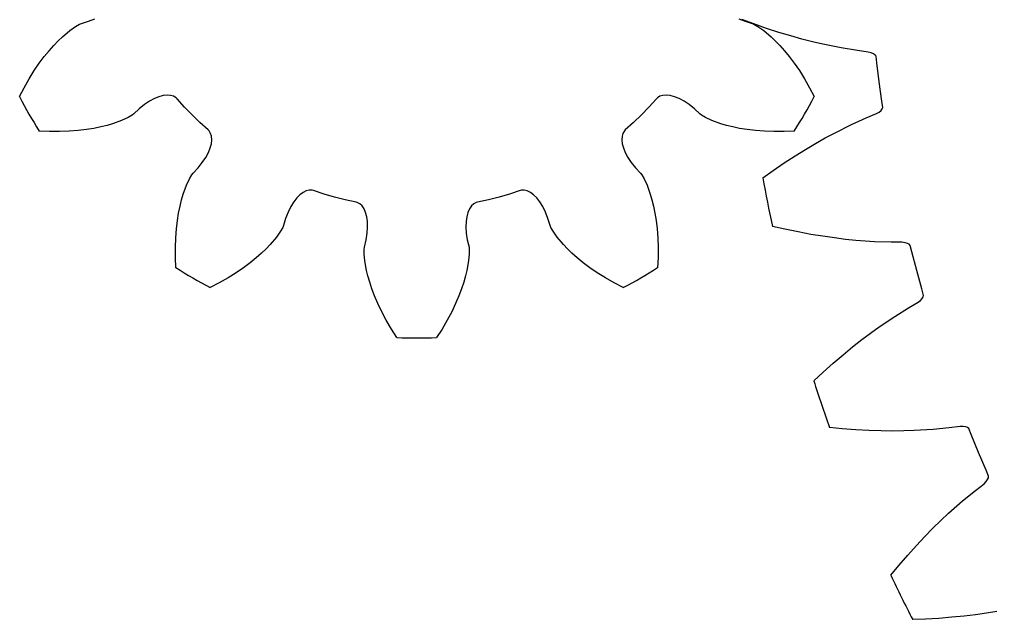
# Model space of a CAD drawing. Extents: x -10.5 to 82.5, y -37.5 to 37.5.
# Drawn here: x -9.32 to 13.45, y -17.1 to -3.03 of the extents above; entities that cross this region are included whole.
import ezdxf

# ---------------------------------------------------------------- set-up
doc = ezdxf.new("R2010")
doc.units = 0

msp = doc.modelspace()

# ---------------------------------------------------------------- linework, layer by layer
at = {"layer": 'layer0'}
for p, q in [((7.903, -3.135), (7.623, -3.031)), ((8.203, -3.24), (7.903, -3.135)), ((8.491, -3.334), (8.203, -3.24)), ((8.768, -3.417), (8.491, -3.334)), ((9.03, -3.491), (8.768, -3.417)), ((9.281, -3.556), (9.03, -3.491)), ((9.519, -3.612), (9.281, -3.556)), ((9.954, -3.7), (9.519, -3.612)), ((10.332, -3.761), (9.954, -3.7)), ((10.587, -3.796), (10.332, -3.761)), ((10.657, -3.815), (10.587, -3.796)), ((10.71, -3.839), (10.657, -3.815)), ((10.747, -3.866), (10.71, -3.839)), ((10.768, -3.896), (10.747, -3.866)), ((10.789, -4.049), (10.768, -3.896)), ((10.845, -4.497), (10.789, -4.049)), ((10.906, -4.944), (10.845, -4.497)), ((10.926, -5.097), (10.906, -4.944)), ((10.777, -5.24), (10.839, -5.203)), ((10.839, -5.203), (10.885, -5.167)), ((10.885, -5.167), (10.914, -5.131)), ((10.914, -5.131), (10.926, -5.097)), ((10.19, -5.497), (10.54, -5.34)), ((10.54, -5.34), (10.777, -5.24)), ((9.793, -5.694), (10.19, -5.497)), ((9.352, -5.938), (9.578, -5.81)), ((9.578, -5.81), (9.793, -5.694)), ((8.872, -6.229), (9.118, -6.077)), ((9.118, -6.077), (9.352, -5.938)), ((8.618, -6.395), (8.872, -6.229)), ((8.112, -6.747), (8.355, -6.573)), ((8.355, -6.573), (8.618, -6.395)), ((8.629, -7.95), (8.338, -7.884)), ((8.94, -8.015), (8.629, -7.95)), ((9.238, -8.071), (8.94, -8.015)), ((9.524, -8.117), (9.238, -8.071)), ((9.794, -8.156), (9.524, -8.117)), ((10.05, -8.188), (9.794, -8.156)), ((10.294, -8.212), (10.05, -8.188)), ((10.736, -8.243), (10.294, -8.212)), ((11.12, -8.253), (10.736, -8.243)), ((11.377, -8.256), (11.12, -8.253)), ((11.448, -8.266), (11.377, -8.256)), ((11.504, -8.282), (11.448, -8.266)), ((11.545, -8.304), (11.504, -8.282)), ((11.57, -8.33), (11.545, -8.304)), ((11.61, -8.48), (11.57, -8.33)), ((11.724, -8.916), (11.61, -8.48)), ((11.843, -9.351), (11.724, -8.916)), ((11.883, -9.501), (11.843, -9.351)), ((11.851, -9.576), (11.875, -9.536)), ((11.875, -9.536), (11.883, -9.501)), ((11.532, -9.793), (11.754, -9.662)), ((11.754, -9.662), (11.811, -9.618)), ((11.811, -9.618), (11.851, -9.576)), ((10.838, -10.241), (11.206, -9.993)), ((11.206, -9.993), (11.532, -9.793)), ((10.639, -10.384), (10.838, -10.241)), ((10.432, -10.54), (10.639, -10.384)), ((10.218, -10.708), (10.432, -10.54)), ((9.764, -11.089), (9.994, -10.892)), ((9.994, -10.892), (10.218, -10.708)), ((9.527, -11.3), (9.764, -11.089)), ((9.308, -11.504), (9.527, -11.3)), ((9.978, -12.63), (9.681, -12.601)), ((10.295, -12.653), (9.978, -12.63)), ((10.598, -12.669), (10.295, -12.653)), ((10.887, -12.679), (10.598, -12.669)), ((11.159, -12.682), (10.887, -12.679)), ((11.418, -12.679), (11.159, -12.682)), ((11.663, -12.672), (11.418, -12.679)), ((12.106, -12.645), (11.663, -12.672)), ((12.487, -12.605), (12.106, -12.645)), ((12.742, -12.574), (12.487, -12.605)), ((12.814, -12.574), (12.742, -12.574)), ((12.872, -12.583), (12.814, -12.574)), ((12.915, -12.599), (12.872, -12.583)), ((12.943, -12.623), (12.915, -12.599)), ((13.002, -12.766), (12.943, -12.623)), ((13.172, -13.183), (13.002, -12.766)), ((13.348, -13.599), (13.172, -13.183)), ((13.407, -13.742), (13.348, -13.599)), ((13.3, -13.919), (13.35, -13.867)), ((13.35, -13.867), (13.385, -13.82)), ((13.385, -13.82), (13.403, -13.779)), ((13.403, -13.779), (13.407, -13.742)), ((12.799, -14.319), (13.097, -14.077)), ((13.097, -14.077), (13.3, -13.919)), ((12.467, -14.612), (12.799, -14.319)), ((12.104, -14.962), (12.288, -14.78)), ((12.288, -14.78), (12.467, -14.612)), ((11.913, -15.157), (12.104, -14.962)), ((11.715, -15.368), (11.913, -15.157)), ((11.513, -15.593), (11.715, -15.368)), ((11.305, -15.834), (11.513, -15.593)), ((11.115, -16.064), (11.305, -15.834)), ((12.244, -17.075), (11.926, -17.093)), ((12.546, -17.051), (12.244, -17.075)), ((12.833, -17.023), (12.546, -17.051)), ((13.104, -16.99), (12.833, -17.023)), ((13.36, -16.954), (13.104, -16.99)), ((13.602, -16.915), (13.36, -16.954)), ((11.926, -17.093), (11.628, -17.104))]:
    msp.add_line(p, q, dxfattribs=at)
for start, end in [(190.3644, 192.1356), (197.8644, 199.6356), (205.3644, 207.1356)]:
    msp.add_arc((45, 0), 37.5, start, end, dxfattribs=at)
at = {"layer": 'layer1'}
for p, q in [((-7.999, -3.197), (-7.906, -3.141)), ((-7.906, -3.141), (-7.861, -3.124)), ((-7.861, -3.124), (-7.696, -3.075)), ((-7.696, -3.075), (-7.549, -3.017)), ((7.549, -3.017), (7.696, -3.075)), ((7.696, -3.075), (7.861, -3.124)), ((7.861, -3.124), (7.906, -3.141)), ((7.906, -3.141), (7.999, -3.197)), ((-8.309, -3.439), (-8.136, -3.293)), ((-8.136, -3.293), (-7.999, -3.197)), ((7.999, -3.197), (8.136, -3.293)), ((8.136, -3.293), (8.309, -3.439)), ((-8.622, -3.764), (-8.511, -3.639)), ((-8.511, -3.639), (-8.407, -3.532)), ((-8.407, -3.532), (-8.309, -3.439)), ((8.309, -3.439), (8.407, -3.532)), ((8.407, -3.532), (8.511, -3.639)), ((8.511, -3.639), (8.622, -3.764)), ((-8.735, -3.903), (-8.622, -3.764)), ((8.622, -3.764), (8.735, -3.903)), ((-8.97, -4.232), (-8.852, -4.059)), ((-8.852, -4.059), (-8.735, -3.903)), ((8.735, -3.903), (8.852, -4.059)), ((8.852, -4.059), (8.97, -4.232)), ((-9.09, -4.422), (-8.97, -4.232)), ((8.97, -4.232), (9.09, -4.422)), ((-9.208, -4.631), (-9.09, -4.422)), ((9.09, -4.422), (9.208, -4.631)), ((-9.317, -4.842), (-9.208, -4.631)), ((9.208, -4.631), (9.317, -4.842)), ((-6.268, -4.949), (-6.387, -5.029)), ((-6.153, -4.887), (-6.268, -4.949)), ((-6.045, -4.844), (-6.153, -4.887)), ((-5.945, -4.817), (-6.045, -4.844)), ((-5.853, -4.807), (-5.945, -4.817)), ((-5.772, -4.813), (-5.853, -4.807)), ((-5.702, -4.834), (-5.772, -4.813)), ((-5.644, -4.868), (-5.702, -4.834)), ((-5.62, -4.89), (-5.644, -4.868)), ((-5.444, -5.085), (-5.62, -4.89)), ((5.62, -4.89), (5.444, -5.085)), ((5.644, -4.868), (5.62, -4.89)), ((5.702, -4.834), (5.644, -4.868)), ((5.772, -4.813), (5.702, -4.834)), ((5.853, -4.807), (5.772, -4.813)), ((5.945, -4.817), (5.853, -4.807)), ((6.045, -4.844), (5.945, -4.817)), ((6.153, -4.887), (6.045, -4.844)), ((6.268, -4.949), (6.153, -4.887)), ((6.387, -5.029), (6.268, -4.949)), ((-6.511, -5.128), (-6.636, -5.246)), ((-6.387, -5.029), (-6.511, -5.128)), ((-5.268, -5.268), (-5.444, -5.085)), ((5.444, -5.085), (5.268, -5.268)), ((6.511, -5.128), (6.387, -5.029)), ((6.636, -5.246), (6.511, -5.128)), ((-6.92, -5.399), (-7.132, -5.476)), ((-6.768, -5.329), (-6.92, -5.399)), ((-6.674, -5.276), (-6.768, -5.329)), ((-6.636, -5.246), (-6.674, -5.276)), ((-5.085, -5.444), (-5.268, -5.268)), ((-4.89, -5.62), (-5.085, -5.444)), ((5.085, -5.444), (4.89, -5.62)), ((5.268, -5.268), (5.085, -5.444)), ((6.674, -5.276), (6.636, -5.246)), ((6.768, -5.329), (6.674, -5.276)), ((6.92, -5.399), (6.768, -5.329)), ((7.132, -5.476), (6.92, -5.399)), ((-8.614, -5.659), (-8.852, -5.648)), ((-8.375, -5.661), (-8.614, -5.659)), ((-8.15, -5.653), (-8.375, -5.661)), ((-7.941, -5.637), (-8.15, -5.653)), ((-7.748, -5.613), (-7.941, -5.637)), ((-7.57, -5.585), (-7.748, -5.613)), ((-7.407, -5.551), (-7.57, -5.585)), ((-7.262, -5.515), (-7.407, -5.551)), ((-7.132, -5.476), (-7.262, -5.515)), ((-4.868, -5.644), (-4.89, -5.62)), ((-4.834, -5.702), (-4.868, -5.644)), ((4.868, -5.644), (4.834, -5.702)), ((4.89, -5.62), (4.868, -5.644)), ((7.262, -5.515), (7.132, -5.476)), ((7.407, -5.551), (7.262, -5.515)), ((7.57, -5.585), (7.407, -5.551)), ((7.748, -5.613), (7.57, -5.585)), ((7.941, -5.637), (7.748, -5.613)), ((8.15, -5.653), (7.941, -5.637)), ((8.375, -5.661), (8.15, -5.653)), ((8.614, -5.659), (8.375, -5.661)), ((8.852, -5.648), (8.614, -5.659)), ((-4.813, -5.772), (-4.834, -5.702)), ((-4.817, -5.945), (-4.807, -5.853)), ((-4.807, -5.853), (-4.813, -5.772)), ((4.813, -5.772), (4.807, -5.853)), ((4.807, -5.853), (4.817, -5.945)), ((4.834, -5.702), (4.813, -5.772)), ((-4.887, -6.153), (-4.844, -6.045)), ((-4.844, -6.045), (-4.817, -5.945)), ((4.817, -5.945), (4.844, -6.045)), ((4.844, -6.045), (4.887, -6.153)), ((-5.029, -6.387), (-4.949, -6.268)), ((-4.949, -6.268), (-4.887, -6.153)), ((4.887, -6.153), (4.949, -6.268)), ((4.949, -6.268), (5.029, -6.387)), ((-5.246, -6.636), (-5.128, -6.511)), ((-5.128, -6.511), (-5.029, -6.387)), ((5.029, -6.387), (5.128, -6.511)), ((5.128, -6.511), (5.246, -6.636)), ((-5.399, -6.92), (-5.329, -6.768)), ((-5.329, -6.768), (-5.276, -6.674)), ((-5.276, -6.674), (-5.246, -6.636)), ((5.246, -6.636), (5.276, -6.674)), ((5.276, -6.674), (5.329, -6.768)), ((5.329, -6.768), (5.399, -6.92)), ((-5.476, -7.132), (-5.399, -6.92)), ((-2.592, -7.054), (-2.666, -7.09)), ((-2.521, -7.037), (-2.592, -7.054)), ((-2.454, -7.038), (-2.521, -7.037)), ((-2.422, -7.045), (-2.454, -7.038)), ((-2.172, -7.126), (-2.422, -7.045)), ((2.422, -7.045), (2.172, -7.126)), ((2.454, -7.038), (2.422, -7.045)), ((2.521, -7.037), (2.454, -7.038)), ((2.592, -7.054), (2.521, -7.037)), ((2.666, -7.09), (2.592, -7.054)), ((5.399, -6.92), (5.476, -7.132)), ((-5.551, -7.407), (-5.515, -7.262)), ((-5.515, -7.262), (-5.476, -7.132)), ((-2.814, -7.217), (-2.885, -7.309)), ((-2.74, -7.144), (-2.814, -7.217)), ((-2.666, -7.09), (-2.74, -7.144)), ((-1.928, -7.196), (-2.172, -7.126)), ((-1.682, -7.258), (-1.928, -7.196)), ((-1.425, -7.313), (-1.682, -7.258)), ((1.682, -7.258), (1.425, -7.313)), ((1.928, -7.196), (1.682, -7.258)), ((2.172, -7.126), (1.928, -7.196)), ((2.74, -7.144), (2.666, -7.09)), ((2.814, -7.217), (2.74, -7.144)), ((2.885, -7.309), (2.814, -7.217)), ((5.476, -7.132), (5.515, -7.262)), ((5.515, -7.262), (5.551, -7.407)), ((-5.585, -7.57), (-5.551, -7.407)), ((-2.954, -7.419), (-3.017, -7.549)), ((-2.885, -7.309), (-2.954, -7.419)), ((-1.394, -7.322), (-1.425, -7.313)), ((-1.335, -7.355), (-1.394, -7.322)), ((-1.282, -7.405), (-1.335, -7.355)), ((-1.237, -7.473), (-1.282, -7.405)), ((-1.199, -7.557), (-1.237, -7.473)), ((1.237, -7.473), (1.199, -7.557)), ((1.282, -7.405), (1.237, -7.473)), ((1.335, -7.355), (1.282, -7.405)), ((1.394, -7.322), (1.335, -7.355)), ((1.425, -7.313), (1.394, -7.322)), ((2.954, -7.419), (2.885, -7.309)), ((3.017, -7.549), (2.954, -7.419)), ((5.551, -7.407), (5.585, -7.57)), ((-5.613, -7.748), (-5.585, -7.57)), ((-3.075, -7.696), (-3.124, -7.861)), ((-3.017, -7.549), (-3.075, -7.696)), ((-1.172, -7.657), (-1.199, -7.557)), ((-1.156, -7.772), (-1.172, -7.657)), ((1.172, -7.657), (1.156, -7.772)), ((1.199, -7.557), (1.172, -7.657)), ((3.075, -7.696), (3.017, -7.549)), ((3.124, -7.861), (3.075, -7.696)), ((5.585, -7.57), (5.613, -7.748)), ((-5.653, -8.15), (-5.637, -7.941)), ((-5.637, -7.941), (-5.613, -7.748)), ((-3.141, -7.906), (-3.197, -7.999)), ((-3.124, -7.861), (-3.141, -7.906)), ((-1.161, -8.046), (-1.152, -7.902)), ((-1.152, -7.902), (-1.156, -7.772)), ((1.156, -7.772), (1.152, -7.902)), ((1.152, -7.902), (1.161, -8.046)), ((3.141, -7.906), (3.124, -7.861)), ((3.197, -7.999), (3.141, -7.906)), ((5.613, -7.748), (5.637, -7.941)), ((5.637, -7.941), (5.653, -8.15)), ((-5.661, -8.375), (-5.653, -8.15)), ((-3.293, -8.136), (-3.439, -8.309)), ((-3.197, -7.999), (-3.293, -8.136)), ((-1.185, -8.202), (-1.161, -8.046)), ((1.161, -8.046), (1.185, -8.202)), ((3.293, -8.136), (3.197, -7.999)), ((3.439, -8.309), (3.293, -8.136)), ((5.653, -8.15), (5.661, -8.375)), ((-5.659, -8.614), (-5.661, -8.375)), ((-3.532, -8.407), (-3.639, -8.511)), ((-3.439, -8.309), (-3.532, -8.407)), ((-1.232, -8.417), (-1.225, -8.37)), ((-1.231, -8.526), (-1.232, -8.417)), ((-1.225, -8.37), (-1.185, -8.202)), ((1.185, -8.202), (1.225, -8.37)), ((1.225, -8.37), (1.232, -8.417)), ((1.232, -8.417), (1.231, -8.526)), ((3.532, -8.407), (3.439, -8.309)), ((3.639, -8.511), (3.532, -8.407)), ((5.661, -8.375), (5.659, -8.614)), ((-5.648, -8.852), (-5.659, -8.614)), ((-3.764, -8.622), (-3.903, -8.735)), ((-3.639, -8.511), (-3.764, -8.622)), ((-1.216, -8.693), (-1.231, -8.526)), ((1.231, -8.526), (1.216, -8.693)), ((3.764, -8.622), (3.639, -8.511)), ((3.903, -8.735), (3.764, -8.622)), ((5.659, -8.614), (5.648, -8.852)), ((-4.059, -8.852), (-4.232, -8.97)), ((-3.903, -8.735), (-4.059, -8.852)), ((-1.176, -8.915), (-1.216, -8.693)), ((1.216, -8.693), (1.176, -8.915)), ((4.059, -8.852), (3.903, -8.735)), ((4.232, -8.97), (4.059, -8.852)), ((-4.422, -9.09), (-4.631, -9.208)), ((-4.232, -8.97), (-4.422, -9.09)), ((-1.145, -9.047), (-1.176, -8.915)), ((-1.104, -9.19), (-1.145, -9.047)), ((1.145, -9.047), (1.104, -9.19)), ((1.176, -8.915), (1.145, -9.047)), ((4.422, -9.09), (4.232, -8.97)), ((4.631, -9.208), (4.422, -9.09)), ((-4.631, -9.208), (-4.842, -9.317)), ((-1.051, -9.348), (-1.104, -9.19)), ((1.104, -9.19), (1.051, -9.348)), ((4.842, -9.317), (4.631, -9.208)), ((-0.988, -9.516), (-1.051, -9.348)), ((-0.911, -9.695), (-0.988, -9.516)), ((0.988, -9.516), (0.911, -9.695)), ((1.051, -9.348), (0.988, -9.516)), ((-0.82, -9.885), (-0.911, -9.695)), ((0.911, -9.695), (0.82, -9.885)), ((-0.715, -10.083), (-0.82, -9.885)), ((0.82, -9.885), (0.715, -10.083)), ((-0.594, -10.29), (-0.715, -10.083)), ((0.715, -10.083), (0.594, -10.29)), ((-0.465, -10.49), (-0.594, -10.29)), ((0.594, -10.29), (0.465, -10.49))]:
    msp.add_line(p, q, dxfattribs=at)
for start, end in [(207.4603, 212.5397), (327.4603, 332.5397), (237.4603, 242.5397), (297.4603, 302.5397), (267.4603, 272.5397)]:
    msp.add_arc((0, 0), 10.5, start, end, dxfattribs=at)
at = {"layer": 'layer2'}
for p, q in [((7.903, -3.135), (7.623, -3.031)), ((8.203, -3.24), (7.903, -3.135)), ((8.491, -3.334), (8.203, -3.24)), ((8.768, -3.417), (8.491, -3.334)), ((9.03, -3.491), (8.768, -3.417)), ((9.281, -3.556), (9.03, -3.491)), ((9.519, -3.612), (9.281, -3.556)), ((9.954, -3.7), (9.519, -3.612)), ((10.332, -3.761), (9.954, -3.7)), ((10.587, -3.796), (10.332, -3.761)), ((10.657, -3.815), (10.587, -3.796)), ((10.71, -3.839), (10.657, -3.815)), ((10.747, -3.866), (10.71, -3.839)), ((10.768, -3.896), (10.747, -3.866)), ((10.789, -4.049), (10.768, -3.896)), ((10.845, -4.497), (10.789, -4.049)), ((10.906, -4.944), (10.845, -4.497)), ((10.926, -5.097), (10.906, -4.944)), ((10.777, -5.24), (10.839, -5.203)), ((10.839, -5.203), (10.885, -5.167)), ((10.885, -5.167), (10.914, -5.131)), ((10.914, -5.131), (10.926, -5.097)), ((10.19, -5.497), (10.54, -5.34)), ((10.54, -5.34), (10.777, -5.24)), ((9.793, -5.694), (10.19, -5.497)), ((9.352, -5.938), (9.578, -5.81)), ((9.578, -5.81), (9.793, -5.694)), ((8.872, -6.229), (9.118, -6.077)), ((9.118, -6.077), (9.352, -5.938)), ((8.618, -6.395), (8.872, -6.229)), ((8.112, -6.747), (8.355, -6.573)), ((8.355, -6.573), (8.618, -6.395)), ((8.629, -7.95), (8.338, -7.884)), ((8.94, -8.015), (8.629, -7.95)), ((9.238, -8.071), (8.94, -8.015)), ((9.524, -8.117), (9.238, -8.071)), ((9.794, -8.156), (9.524, -8.117)), ((10.05, -8.188), (9.794, -8.156)), ((10.294, -8.212), (10.05, -8.188)), ((10.736, -8.243), (10.294, -8.212)), ((11.12, -8.253), (10.736, -8.243)), ((11.377, -8.256), (11.12, -8.253)), ((11.448, -8.266), (11.377, -8.256)), ((11.504, -8.282), (11.448, -8.266)), ((11.545, -8.304), (11.504, -8.282)), ((11.57, -8.33), (11.545, -8.304)), ((11.61, -8.48), (11.57, -8.33)), ((11.724, -8.916), (11.61, -8.48)), ((11.843, -9.351), (11.724, -8.916)), ((11.883, -9.501), (11.843, -9.351)), ((11.851, -9.576), (11.875, -9.536)), ((11.875, -9.536), (11.883, -9.501)), ((11.532, -9.793), (11.754, -9.662)), ((11.754, -9.662), (11.811, -9.618)), ((11.811, -9.618), (11.851, -9.576)), ((10.838, -10.241), (11.206, -9.993)), ((11.206, -9.993), (11.532, -9.793)), ((10.639, -10.384), (10.838, -10.241)), ((10.432, -10.54), (10.639, -10.384)), ((10.218, -10.708), (10.432, -10.54)), ((9.764, -11.089), (9.994, -10.892)), ((9.994, -10.892), (10.218, -10.708)), ((9.527, -11.3), (9.764, -11.089)), ((9.308, -11.504), (9.527, -11.3)), ((9.978, -12.63), (9.681, -12.601)), ((10.295, -12.653), (9.978, -12.63)), ((10.598, -12.669), (10.295, -12.653)), ((10.887, -12.679), (10.598, -12.669)), ((11.159, -12.682), (10.887, -12.679)), ((11.418, -12.679), (11.159, -12.682)), ((11.663, -12.672), (11.418, -12.679)), ((12.106, -12.645), (11.663, -12.672)), ((12.487, -12.605), (12.106, -12.645)), ((12.742, -12.574), (12.487, -12.605)), ((12.814, -12.574), (12.742, -12.574)), ((12.872, -12.583), (12.814, -12.574)), ((12.915, -12.599), (12.872, -12.583)), ((12.943, -12.623), (12.915, -12.599)), ((13.002, -12.766), (12.943, -12.623)), ((13.172, -13.183), (13.002, -12.766)), ((13.348, -13.599), (13.172, -13.183)), ((13.407, -13.742), (13.348, -13.599)), ((13.3, -13.919), (13.35, -13.867)), ((13.35, -13.867), (13.385, -13.82)), ((13.385, -13.82), (13.403, -13.779)), ((13.403, -13.779), (13.407, -13.742)), ((12.799, -14.319), (13.097, -14.077)), ((13.097, -14.077), (13.3, -13.919)), ((12.467, -14.612), (12.799, -14.319)), ((12.104, -14.962), (12.288, -14.78)), ((12.288, -14.78), (12.467, -14.612)), ((11.913, -15.157), (12.104, -14.962)), ((11.715, -15.368), (11.913, -15.157)), ((11.513, -15.593), (11.715, -15.368)), ((11.305, -15.834), (11.513, -15.593)), ((11.115, -16.064), (11.305, -15.834)), ((12.244, -17.075), (11.926, -17.093)), ((12.546, -17.051), (12.244, -17.075)), ((12.833, -17.023), (12.546, -17.051)), ((13.104, -16.99), (12.833, -17.023)), ((13.36, -16.954), (13.104, -16.99)), ((13.602, -16.915), (13.36, -16.954)), ((11.926, -17.093), (11.628, -17.104))]:
    msp.add_line(p, q, dxfattribs=at)
for start, end in [(190.3644, 192.1356), (197.8644, 199.6356), (205.3644, 207.1356)]:
    msp.add_arc((45, 0), 37.5, start, end, dxfattribs=at)
at = {"layer": 'layer3'}
for p, q in [((-7.999, -3.197), (-7.906, -3.141)), ((-7.906, -3.141), (-7.861, -3.124)), ((-7.861, -3.124), (-7.696, -3.075)), ((-7.696, -3.075), (-7.549, -3.017)), ((7.549, -3.017), (7.696, -3.075)), ((7.696, -3.075), (7.861, -3.124)), ((7.861, -3.124), (7.906, -3.141)), ((7.906, -3.141), (7.999, -3.197)), ((-8.309, -3.439), (-8.136, -3.293)), ((-8.136, -3.293), (-7.999, -3.197)), ((7.999, -3.197), (8.136, -3.293)), ((8.136, -3.293), (8.309, -3.439)), ((-8.622, -3.764), (-8.511, -3.639)), ((-8.511, -3.639), (-8.407, -3.532)), ((-8.407, -3.532), (-8.309, -3.439)), ((8.309, -3.439), (8.407, -3.532)), ((8.407, -3.532), (8.511, -3.639)), ((8.511, -3.639), (8.622, -3.764)), ((-8.735, -3.903), (-8.622, -3.764)), ((8.622, -3.764), (8.735, -3.903)), ((-8.97, -4.232), (-8.852, -4.059)), ((-8.852, -4.059), (-8.735, -3.903)), ((8.735, -3.903), (8.852, -4.059)), ((8.852, -4.059), (8.97, -4.232)), ((-9.09, -4.422), (-8.97, -4.232)), ((8.97, -4.232), (9.09, -4.422)), ((-9.208, -4.631), (-9.09, -4.422)), ((9.09, -4.422), (9.208, -4.631)), ((-9.317, -4.842), (-9.208, -4.631)), ((9.208, -4.631), (9.317, -4.842)), ((-6.268, -4.949), (-6.387, -5.029)), ((-6.153, -4.887), (-6.268, -4.949)), ((-6.045, -4.844), (-6.153, -4.887)), ((-5.945, -4.817), (-6.045, -4.844)), ((-5.853, -4.807), (-5.945, -4.817)), ((-5.772, -4.813), (-5.853, -4.807)), ((-5.702, -4.834), (-5.772, -4.813)), ((-5.644, -4.868), (-5.702, -4.834)), ((-5.62, -4.89), (-5.644, -4.868)), ((-5.444, -5.085), (-5.62, -4.89)), ((5.62, -4.89), (5.444, -5.085)), ((5.644, -4.868), (5.62, -4.89)), ((5.702, -4.834), (5.644, -4.868)), ((5.772, -4.813), (5.702, -4.834)), ((5.853, -4.807), (5.772, -4.813)), ((5.945, -4.817), (5.853, -4.807)), ((6.045, -4.844), (5.945, -4.817)), ((6.153, -4.887), (6.045, -4.844)), ((6.268, -4.949), (6.153, -4.887)), ((6.387, -5.029), (6.268, -4.949)), ((-6.511, -5.128), (-6.636, -5.246)), ((-6.387, -5.029), (-6.511, -5.128)), ((-5.268, -5.268), (-5.444, -5.085)), ((5.444, -5.085), (5.268, -5.268)), ((6.511, -5.128), (6.387, -5.029)), ((6.636, -5.246), (6.511, -5.128)), ((-6.92, -5.399), (-7.132, -5.476)), ((-6.768, -5.329), (-6.92, -5.399)), ((-6.674, -5.276), (-6.768, -5.329)), ((-6.636, -5.246), (-6.674, -5.276)), ((-5.085, -5.444), (-5.268, -5.268)), ((-4.89, -5.62), (-5.085, -5.444)), ((5.085, -5.444), (4.89, -5.62)), ((5.268, -5.268), (5.085, -5.444)), ((6.674, -5.276), (6.636, -5.246)), ((6.768, -5.329), (6.674, -5.276)), ((6.92, -5.399), (6.768, -5.329)), ((7.132, -5.476), (6.92, -5.399)), ((-8.614, -5.659), (-8.852, -5.648)), ((-8.375, -5.661), (-8.614, -5.659)), ((-8.15, -5.653), (-8.375, -5.661)), ((-7.941, -5.637), (-8.15, -5.653)), ((-7.748, -5.613), (-7.941, -5.637)), ((-7.57, -5.585), (-7.748, -5.613)), ((-7.407, -5.551), (-7.57, -5.585)), ((-7.262, -5.515), (-7.407, -5.551)), ((-7.132, -5.476), (-7.262, -5.515)), ((-4.868, -5.644), (-4.89, -5.62)), ((-4.834, -5.702), (-4.868, -5.644)), ((4.868, -5.644), (4.834, -5.702)), ((4.89, -5.62), (4.868, -5.644)), ((7.262, -5.515), (7.132, -5.476)), ((7.407, -5.551), (7.262, -5.515)), ((7.57, -5.585), (7.407, -5.551)), ((7.748, -5.613), (7.57, -5.585)), ((7.941, -5.637), (7.748, -5.613)), ((8.15, -5.653), (7.941, -5.637)), ((8.375, -5.661), (8.15, -5.653)), ((8.614, -5.659), (8.375, -5.661)), ((8.852, -5.648), (8.614, -5.659)), ((-4.813, -5.772), (-4.834, -5.702)), ((-4.817, -5.945), (-4.807, -5.853)), ((-4.807, -5.853), (-4.813, -5.772)), ((4.813, -5.772), (4.807, -5.853)), ((4.807, -5.853), (4.817, -5.945)), ((4.834, -5.702), (4.813, -5.772)), ((-4.887, -6.153), (-4.844, -6.045)), ((-4.844, -6.045), (-4.817, -5.945)), ((4.817, -5.945), (4.844, -6.045)), ((4.844, -6.045), (4.887, -6.153)), ((-5.029, -6.387), (-4.949, -6.268)), ((-4.949, -6.268), (-4.887, -6.153)), ((4.887, -6.153), (4.949, -6.268)), ((4.949, -6.268), (5.029, -6.387)), ((-5.246, -6.636), (-5.128, -6.511)), ((-5.128, -6.511), (-5.029, -6.387)), ((5.029, -6.387), (5.128, -6.511)), ((5.128, -6.511), (5.246, -6.636)), ((-5.399, -6.92), (-5.329, -6.768)), ((-5.329, -6.768), (-5.276, -6.674)), ((-5.276, -6.674), (-5.246, -6.636)), ((5.246, -6.636), (5.276, -6.674)), ((5.276, -6.674), (5.329, -6.768)), ((5.329, -6.768), (5.399, -6.92)), ((-5.476, -7.132), (-5.399, -6.92)), ((-2.592, -7.054), (-2.666, -7.09)), ((-2.521, -7.037), (-2.592, -7.054)), ((-2.454, -7.038), (-2.521, -7.037)), ((-2.422, -7.045), (-2.454, -7.038)), ((-2.172, -7.126), (-2.422, -7.045)), ((2.422, -7.045), (2.172, -7.126)), ((2.454, -7.038), (2.422, -7.045)), ((2.521, -7.037), (2.454, -7.038)), ((2.592, -7.054), (2.521, -7.037)), ((2.666, -7.09), (2.592, -7.054)), ((5.399, -6.92), (5.476, -7.132)), ((-5.551, -7.407), (-5.515, -7.262)), ((-5.515, -7.262), (-5.476, -7.132)), ((-2.814, -7.217), (-2.885, -7.309)), ((-2.74, -7.144), (-2.814, -7.217)), ((-2.666, -7.09), (-2.74, -7.144)), ((-1.928, -7.196), (-2.172, -7.126)), ((-1.682, -7.258), (-1.928, -7.196)), ((-1.425, -7.313), (-1.682, -7.258)), ((1.682, -7.258), (1.425, -7.313)), ((1.928, -7.196), (1.682, -7.258)), ((2.172, -7.126), (1.928, -7.196)), ((2.74, -7.144), (2.666, -7.09)), ((2.814, -7.217), (2.74, -7.144)), ((2.885, -7.309), (2.814, -7.217)), ((5.476, -7.132), (5.515, -7.262)), ((5.515, -7.262), (5.551, -7.407)), ((-5.585, -7.57), (-5.551, -7.407)), ((-2.954, -7.419), (-3.017, -7.549)), ((-2.885, -7.309), (-2.954, -7.419)), ((-1.394, -7.322), (-1.425, -7.313)), ((-1.335, -7.355), (-1.394, -7.322)), ((-1.282, -7.405), (-1.335, -7.355)), ((-1.237, -7.473), (-1.282, -7.405)), ((-1.199, -7.557), (-1.237, -7.473)), ((1.237, -7.473), (1.199, -7.557)), ((1.282, -7.405), (1.237, -7.473)), ((1.335, -7.355), (1.282, -7.405)), ((1.394, -7.322), (1.335, -7.355)), ((1.425, -7.313), (1.394, -7.322)), ((2.954, -7.419), (2.885, -7.309)), ((3.017, -7.549), (2.954, -7.419)), ((5.551, -7.407), (5.585, -7.57)), ((-5.613, -7.748), (-5.585, -7.57)), ((-3.075, -7.696), (-3.124, -7.861)), ((-3.017, -7.549), (-3.075, -7.696)), ((-1.172, -7.657), (-1.199, -7.557)), ((-1.156, -7.772), (-1.172, -7.657)), ((1.172, -7.657), (1.156, -7.772)), ((1.199, -7.557), (1.172, -7.657)), ((3.075, -7.696), (3.017, -7.549)), ((3.124, -7.861), (3.075, -7.696)), ((5.585, -7.57), (5.613, -7.748)), ((-5.653, -8.15), (-5.637, -7.941)), ((-5.637, -7.941), (-5.613, -7.748)), ((-3.141, -7.906), (-3.197, -7.999)), ((-3.124, -7.861), (-3.141, -7.906)), ((-1.161, -8.046), (-1.152, -7.902)), ((-1.152, -7.902), (-1.156, -7.772)), ((1.156, -7.772), (1.152, -7.902)), ((1.152, -7.902), (1.161, -8.046)), ((3.141, -7.906), (3.124, -7.861)), ((3.197, -7.999), (3.141, -7.906)), ((5.613, -7.748), (5.637, -7.941)), ((5.637, -7.941), (5.653, -8.15)), ((-5.661, -8.375), (-5.653, -8.15)), ((-3.293, -8.136), (-3.439, -8.309)), ((-3.197, -7.999), (-3.293, -8.136)), ((-1.185, -8.202), (-1.161, -8.046)), ((1.161, -8.046), (1.185, -8.202)), ((3.293, -8.136), (3.197, -7.999)), ((3.439, -8.309), (3.293, -8.136)), ((5.653, -8.15), (5.661, -8.375)), ((-5.659, -8.614), (-5.661, -8.375)), ((-3.532, -8.407), (-3.639, -8.511)), ((-3.439, -8.309), (-3.532, -8.407)), ((-1.232, -8.417), (-1.225, -8.37)), ((-1.231, -8.526), (-1.232, -8.417)), ((-1.225, -8.37), (-1.185, -8.202)), ((1.185, -8.202), (1.225, -8.37)), ((1.225, -8.37), (1.232, -8.417)), ((1.232, -8.417), (1.231, -8.526)), ((3.532, -8.407), (3.439, -8.309)), ((3.639, -8.511), (3.532, -8.407)), ((5.661, -8.375), (5.659, -8.614)), ((-5.648, -8.852), (-5.659, -8.614)), ((-3.764, -8.622), (-3.903, -8.735)), ((-3.639, -8.511), (-3.764, -8.622)), ((-1.216, -8.693), (-1.231, -8.526)), ((1.231, -8.526), (1.216, -8.693)), ((3.764, -8.622), (3.639, -8.511)), ((3.903, -8.735), (3.764, -8.622)), ((5.659, -8.614), (5.648, -8.852)), ((-4.059, -8.852), (-4.232, -8.97)), ((-3.903, -8.735), (-4.059, -8.852)), ((-1.176, -8.915), (-1.216, -8.693)), ((1.216, -8.693), (1.176, -8.915)), ((4.059, -8.852), (3.903, -8.735)), ((4.232, -8.97), (4.059, -8.852)), ((-4.422, -9.09), (-4.631, -9.208)), ((-4.232, -8.97), (-4.422, -9.09)), ((-1.145, -9.047), (-1.176, -8.915)), ((-1.104, -9.19), (-1.145, -9.047)), ((1.145, -9.047), (1.104, -9.19)), ((1.176, -8.915), (1.145, -9.047)), ((4.422, -9.09), (4.232, -8.97)), ((4.631, -9.208), (4.422, -9.09)), ((-4.631, -9.208), (-4.842, -9.317)), ((-1.051, -9.348), (-1.104, -9.19)), ((1.104, -9.19), (1.051, -9.348)), ((4.842, -9.317), (4.631, -9.208)), ((-0.988, -9.516), (-1.051, -9.348)), ((-0.911, -9.695), (-0.988, -9.516)), ((0.988, -9.516), (0.911, -9.695)), ((1.051, -9.348), (0.988, -9.516)), ((-0.82, -9.885), (-0.911, -9.695)), ((0.911, -9.695), (0.82, -9.885)), ((-0.715, -10.083), (-0.82, -9.885)), ((0.82, -9.885), (0.715, -10.083)), ((-0.594, -10.29), (-0.715, -10.083)), ((0.715, -10.083), (0.594, -10.29)), ((-0.465, -10.49), (-0.594, -10.29)), ((0.594, -10.29), (0.465, -10.49))]:
    msp.add_line(p, q, dxfattribs=at)
for start, end in [(207.4603, 212.5397), (327.4603, 332.5397), (237.4603, 242.5397), (297.4603, 302.5397), (267.4603, 272.5397)]:
    msp.add_arc((0, 0), 10.5, start, end, dxfattribs=at)

doc.saveas('drawing.dxf')
